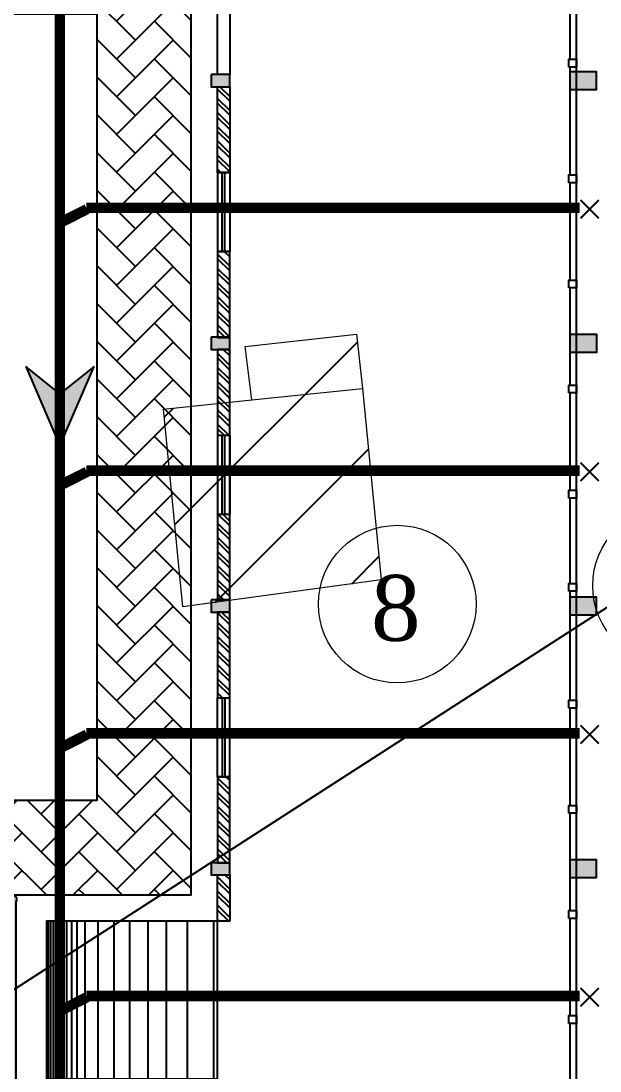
# Model space of a CAD drawing. Header units: metres. Extents: x 407243 to 407851, y 1441715 to 1442241.
# Drawn here: x 407637.15 to 407648.17, y 1441801.09 to 1441821.08 of the extents above; entities that cross this region are included whole.
import ezdxf

# ---------------------------------------------------------------- set-up
doc = ezdxf.new("R2010")
doc.units = ezdxf.units.M
doc.linetypes.add('CENTER', pattern=[50.800000000000004, 31.75, -6.35, 6.35, -6.35])
doc.linetypes.add('HIDDEN', pattern=[9.524999999999999, 6.35, -3.175])
for name, color, linetype in [('3MM', 3, 'Continuous'), ('BRICK WALL', 1, 'Continuous'), ('DIM', 8, 'Continuous'), ('DIM LAYER', 8, 'Continuous'), ('Ele-Line', 8, 'ZIGZAG'), ('FLOW_DIRECTION', 7, 'Continuous'), ('GD NAME', 6, 'CENTER'), ('HATCH', 253, 'Continuous'), ('PIPE', 3, 'Continuous'), ('PROPOSED_ROAD', 11, 'Continuous'), ('RAMP', 1, 'Continuous'), ('RCC WALL', 7, 'Continuous'), ('TXT-2', 7, 'Continuous'), ('y_cor', 252, 'Continuous')]:
    doc.layers.add(name, color=color, linetype=linetype)
doc.layers.add('WALL', color=7, linetype='Continuous', lineweight=20)
doc.styles.add('Bno', font='romantic.ttf', dxfattribs={"height": 2.5})
doc.linetypes.add('ZIGZAG', pattern='A,0.00254,-5.08,[131,ltypeshp.shx,S=5.08,R=0,X=-5.08,Y=0],-10.16,[131,ltypeshp.shx,S=5.08,R=180,X=5.08,Y=0],-5.08', length=20.32254)

# ---------------------------------------------------------------- blocks, each defined once
blk = doc.blocks.new('FLD')
blk.add_hatch(color=3).paths.add_polyline_path([(-0.4199999999999875, -0.5250000000000057), (0, 0), (-0.4199999999999875, 0.5250000000000057), (0.7980000000000019, 0)])
at = {"color": 250}
for p, q in [((0, 0), (-0.4199999999999875, 0.5250000000000057)), ((-0.4199999999999875, 0.5250000000000057), (0.7980000000000019, 0)), ((0.7980000000000019, 0), (-0.4199999999999875, -0.5250000000000057)), ((-0.4199999999999875, -0.5250000000000057), (0, 0))]:
    blk.add_line(p, q, dxfattribs=at)
blk = doc.blocks.new('C3-COLUMN 450X600 CONTINUOUS')
at = {"layer": 'HATCH'}
h = blk.add_hatch(color=256, dxfattribs=at)
h.dxf.hatch_style = 1
h.paths.add_polyline_path([(-175, -250), (175, -250), (175, 250), (-175, 250)])
at = {"layer": 'RCC WALL', "color": 2}
blk.add_lwpolyline([(-175, -250), (175, -250), (175, 250), (-175, 250)], close=True, dxfattribs=at)
blk = doc.blocks.new('A$C72AF7D11')
at = {"color": 3, "flags": 128}
blk.add_lwpolyline([(1499.999999989988, 0), (1499.999999989988, -3.25)], dxfattribs=at)
at = {"color": 0, "flags": 128}
for points in [[(-1499.999999989988, -69.99999983201269), (1499.999999989988, -69.99999983201269)], [(-1499.999999989988, -569.9999998294516), (1499.999999989988, -569.9999998294516)], [(-1499.999999989988, -969.9999999672), (1499.999999989988, -969.9999999672)], [(-1499.999999989988, -1319.999999825784), (1499.999999989988, -1319.999999825784)], [(-1499.999999989988, -1669.99999991717), (1499.999999989988, -1669.99999991717)], [(-1499.999999989988, -1969.999999962165), (1499.999999989988, -1969.999999962165)], [(-1499.999999989988, -2270.000000007305), (1499.999999989988, -2270.000000007305)], [(-1499.999999989988, -2520.000000005995), (1499.999999989988, -2520.000000005995)], [(-1499.999999989988, -2669.999999912106), (1499.999999989988, -2669.999999912106)], [(-1499.999999989988, -2770.000000004744), (1499.999999989988, -2770.000000004744)], [(-1499.999999989988, -2869.999999864551), (1499.999999989988, -2869.999999864551)], [(-1499.999999989988, -2969.999999957246), (1499.999999989988, -2969.999999957246)], [(-1499.999999989988, -3069.999999817053), (1499.999999989988, -3069.999999817053)], [(-1499.999999989988, -3119.999999863299), (1499.999999989988, -3119.999999863299)], [(-1499.999999989988, -3169.999999863299), (1499.999999989988, -3169.999999863299)], [(-1499.999999989988, -3219.999999863299), (1499.999999989988, -3219.999999863299)]]:
    blk.add_lwpolyline(points, dxfattribs=at)
at = {"layer": 'RAMP'}
blk.add_lwpolyline([(-1499.999999989988, 0), (1499.999999989988, 0), (1499.999999989988, -3253.25), (-1499.999999989988, -3253.25)], close=True, dxfattribs=at)
blk = doc.blocks.new('COLUMN 230x350')
at = {"layer": 'HATCH'}
h = blk.add_hatch(color=256, dxfattribs=at)
h.dxf.hatch_style = 1
h.paths.add_polyline_path([(-115.0000000143191, -174.9999999961001), (114.9999999856809, -174.9999999961001), (114.9999999856809, 175.0000000038999), (-115.0000000143191, 175.0000000038999)])
at = {"layer": 'RCC WALL', "color": 2}
blk.add_lwpolyline([(114.9999999856809, -174.9999999961001), (-115.0000000143191, -174.9999999961001), (-115.0000000143191, 175.0000000038999), (114.9999999856809, 175.0000000038999)], close=True, dxfattribs=at)
blk = doc.blocks.new('A$C1A934475')
at = {"const_width": 0.1}
for points in [[(0.5, 0.5), (-0.5, -0.5)], [(-0.5, 0.5), (0.5, -0.5)]]:
    blk.add_lwpolyline(points, dxfattribs=at)
blk = doc.blocks.new('A$C7A43648C')
at = {"layer": 'HATCH'}
h = blk.add_hatch(dxfattribs=at)
h.set_pattern_fill('ANSI32', color=252, scale=0.02, angle=-90.00000000000001, style=0)
h.set_pattern_definition([(315, (1.799999999813735, 0), (0.1347038418160373, 0.1347038418160373), []), (315, (1.799999999813735, -0.0898025999777019), (0.1347038418160373, 0.1347038418160373), [])])
h.paths.add_polyline_path([(-63.51524491078453, -11.282453188207), (-63.7452449107659, -11.282453188207), (-63.74524491030024, -12.16745318844914), (-63.51524491031887, -12.16745318844914)])
h.paths.add_polyline_path([(-63.51524491078453, -9.417452706722543), (-63.74524491082411, -9.417452706722543), (-63.74524491082411, -9.667452706722543), (-63.7452449107659, -11.05245270673186), (-63.51524491078453, -11.05245270673186)])
h.paths.add_polyline_path([(-63.51524491078453, -6.282452706713229), (-63.7452449107659, -6.282452706713229), (-63.7452449107659, -7.917452706722543), (-63.51524491078453, -7.917452706722543)])
h.paths.add_polyline_path([(-63.51524491078453, -4.417452706722543), (-63.7452449107659, -4.417452706722543), (-63.7452449107659, -6.052452706731856), (-63.51524491078453, -6.052452706731856)])
h.paths.add_polyline_path([(-63.51524491078453, -1.282452706713229), (-63.7452449107659, -1.282452706713229), (-63.7452449107659, -2.917452706722543), (-63.51524491078453, -2.917452706722543)])
h.paths.add_polyline_path([(-63.7452449107659, -1.053955509793013), (-63.51524491078453, -1.053955509793013), (-63.51524491078453, 0.5810444902162999), (-63.7452449107659, 0.5810444902162999)])
h.paths.add_polyline_path([(-63.51524491078453, 3.717546811793), (-63.7452449107659, 3.717546811793), (-63.7452449107659, 2.082546811783686), (-63.51524491078453, 2.082546811783686)])
at = {"layer": '3MM', "color": 5}
for p, q in [((-63.74524491082411, 2.082546811783686, 30.02983894109942), (-63.51524491078453, 2.082546811783686, 30.02983894109942)), ((-63.6552449107985, 0.5825468117836863, 30.02983894109942), (-63.6552449107985, 2.082546811783686, 30.02983894109942)), ((-63.60524491081014, 0.5825468117836863, 30.02983894109942), (-63.60524491081014, 2.082546811783686, 30.02983894109942)), ((-63.74524491082411, 0.5825468117836863, 30.02983894109942), (-63.51524491078453, 0.5825468117836863, 30.02983894109942)), ((-63.74524491082411, -2.917452706722543, 30.02983894102666), (-63.51524491078453, -2.917452706722543, 30.02983894102666)), ((-63.6552449107985, -4.417452706722543, 30.02983894102666), (-63.6552449107985, -2.917452706722543, 30.02983894102666)), ((-63.60524491081014, -4.417452706722543, 30.02983894102666), (-63.60524491081014, -2.917452706722543, 30.02983894102666)), ((-63.74524491082411, -4.417452706722543, 30.02983894102666), (-63.51524491078453, -4.417452706722543, 30.02983894102666)), ((-63.7452449107659, -7.917452706722543, 30.0298389411358), (-63.51524491078453, -7.917452706722543, 30.0298389411358)), ((-63.6552449107985, -7.917452706722543, 30.0298389411358), (-63.6552449107985, -9.417452706722543, 30.0298389411358)), ((-63.60524491081014, -7.917452706722543, 30.0298389411358), (-63.60524491081014, -9.417452706722543, 30.0298389411358)), ((-63.7452449107659, -9.417452706722543, 30.0298389411358), (-63.51524491078453, -9.417452706722543, 30.0298389411358))]:
    blk.add_line(p, q, dxfattribs=at)
at = {"layer": '3MM', "color": 5, "elevation": 30.02983894102666}
for points in [[(-63.74524491082411, 2.082546811783686), (-63.74524491082411, 0.5825468117836863)], [(-63.51524491078453, 2.082546811783686), (-63.51524491078453, 0.5825468117836863)], [(-63.74524491082411, -2.917452706722543), (-63.74524491082411, -4.417452706722543)], [(-63.51524491078453, -2.917452706722543), (-63.51524491078453, -4.417452706722543)], [(-63.7452449107659, -9.417452706722543), (-63.7452449107659, -7.917452706722543)], [(-63.51524491078453, -9.417452706722543), (-63.51524491078453, -7.917452706722543)]]:
    blk.add_lwpolyline(points, dxfattribs=at)
at = {"layer": 'BRICK WALL', "elevation": 30.02983894102666}
for points in [[(-63.51524491084274, 6.299781491048634), (-63.51524491084274, 3.947547293268144), (-63.74524491082411, 3.947547293268144), (-63.74524491082411, 6.299781491048634), (-63.51524491066812, 6.299781491048634)], [(-63.51524491078453, 2.082546811783686), (-63.7452449107659, 2.082546811783686), (-63.7452449107659, 3.717546811793), (-63.51524491078453, 3.717546811793), (-63.51524491078453, 2.082546811783686)], [(-63.51524491078453, 0.5810444902162999), (-63.7452449107659, 0.5810444902162999), (-63.7452449107659, -1.053955509793013), (-63.51524491078453, -1.053955509793013), (-63.51524491078453, 0.5810444902162999)], [(-63.51524491078453, -1.282452706713229), (-63.7452449107659, -1.282452706713229), (-63.7452449107659, -6.052452706731856), (-63.51524491078453, -6.052452706731856), (-63.51524491078453, -1.282452706713229)], [(-63.51524491031887, -12.16745318844914), (-63.74524491030024, -12.16745318844914), (-63.7452449107659, -11.282453188207), (-63.51524491078453, -11.282453188207), (-63.51524491031887, -12.16745318844914)]]:
    blk.add_lwpolyline(points, dxfattribs=at)
for points in [[(-63.7452449107659, -7.917452706722543), (-63.51524491078453, -7.917452706722543), (-63.51524491078453, -6.282452706713229), (-63.7452449107659, -6.282452706713229)], [(-63.51524491078453, -9.417452706722543), (-63.7452449107659, -9.417452706722543), (-63.7452449107659, -11.05245270673186), (-63.51524491078453, -11.05245270673186)]]:
    blk.add_lwpolyline(points, close=True, dxfattribs=at)
at = {"layer": 'DIM', "color": 4, "elevation": 30.02983894102666}
for points in [[(-57.06524491071468, 4.090323992539197), (-57.06524491071468, 4.240323992446065), (-56.9152449106914, 4.240323992446065), (-56.9152449106914, 4.090323992539197)], [(-57.06524491071468, 1.887547293212265), (-57.06524491071468, 2.037547293351963), (-56.9152449106914, 2.037547293351963), (-56.9152449106914, 1.887547293212265)], [(-57.06524491071468, -0.1124527067877352), (-57.06524491071468, 0.03754729335196316), (-56.9152449106914, 0.03754729335196316), (-56.9152449106914, -0.1124527067877352)], [(-57.06524491071468, -2.112452706787735), (-57.06524491071468, -1.962452706648037), (-56.9152449106914, -1.962452706648037), (-56.9152449106914, -2.112452706787735)], [(-57.06524491071468, -4.112452706787735), (-57.06524491071468, -3.962452706648037), (-56.9152449106914, -3.962452706648037), (-56.9152449106914, -4.112452706787735)], [(-57.06524491071468, -5.885671426774934), (-57.06524491071468, -5.735671426635236), (-56.9152449106914, -5.735671426635236), (-56.9152449106914, -5.885671426774934)], [(-57.06524491071468, -8.112452706787735), (-57.06524491071468, -7.962452706648037), (-56.9152449106914, -7.962452706648037), (-56.9152449106914, -8.112452706787735)], [(-57.06524491071468, -10.11245270678774), (-57.06524491071468, -9.962452706648037), (-56.9152449106914, -9.962452706648037), (-56.9152449106914, -10.11245270678774)], [(-57.06524491071468, -12.11245270678774), (-57.06524491071468, -11.96245270664804), (-56.9152449106914, -11.96245270664804), (-56.9152449106914, -12.11245270678774)], [(-57.06524491071468, -14.11245270678774), (-57.06524491071468, -13.96245270664804), (-56.9152449106914, -13.96245270664804), (-56.9152449106914, -14.11245270678774)]]:
    blk.add_lwpolyline(points, close=True, dxfattribs=at)
at = {"layer": 'DIM LAYER'}
blk.add_line((-56.9152449106914, -22.80797437182628, 30.02983894109942), (-56.9152449106914, 10.1320156888105, 30.02983894109942), dxfattribs=at)
at = {"layer": 'DIM LAYER', "elevation": 30.02983894102666}
for points in [[(-57.0402449106914, 4.240323992446065), (-57.0402449106914, 5.887547293212265)], [(-57.0402449106914, 2.037547293351963), (-57.0402449106914, 4.090323992539197)], [(-57.0402449106914, 0.03754729335196316), (-57.0402449106914, 1.887547293212265)], [(-57.0402449106914, -1.962452706648037), (-57.0402449106914, -0.1124527067877352)], [(-57.0402449106914, -3.962452706648037), (-57.0402449106914, -2.112452706787735)], [(-57.0402449106914, -5.735671426635236), (-57.0402449106914, -4.112452706787735)], [(-57.0402449106914, -7.962452706648037), (-57.0402449106914, -5.885671426774934)], [(-57.0402449106914, -9.962452706648037), (-57.0402449106914, -8.112452706787735)], [(-57.0402449106914, -11.96245270664804), (-57.0402449106914, -10.11245270678774)], [(-57.0402449106914, -13.96245270664804), (-57.0402449106914, -12.11245270678774)], [(-57.0402449106914, -15.75890752114356), (-57.0402449106914, -14.11245270678774)]]:
    blk.add_lwpolyline(points, dxfattribs=at)
at = {"layer": 'PIPE', "color": 8, "linetype": 'HIDDEN', "ltscale": 0.25, "const_width": 0.2, "flags": 128}
for points, elevation in [([(-66.74524491082411, 8.405274425866082), (-66.74524491082411, -32.03720103949308)], 30.02983894102666), ([(-66.23002991627436, 1.386990896891803), (-66.74524491088232, 1.125522644259036)], 30.02983894102666), ([(-56.85729381459532, 1.41034320415929), (-66.24524491082411, 1.41034320415929)], 60.05967788212609), ([(-56.85729381459532, -3.589656789787114), (-66.24524491082411, -3.589656789787114)], 60.05967788212609), ([(-56.85729381459532, -8.589656783733517), (-66.24524491082411, -8.589656783733517)], 60.05967788212609), ([(-56.85729381459532, -13.58965677767992), (-66.24524491082411, -13.58965677767992)], 60.05967788212609)]:
    blk.add_lwpolyline(points, dxfattribs=dict(at, elevation=elevation))
at = {"layer": 'PIPE', "color": 8, "linetype": 'HIDDEN', "lineweight": 20, "ltscale": 0.25, "const_width": 0.2, "elevation": 30.02983894102666, "flags": 128}
for points in [[(-66.23002991627436, -3.613009103108197), (-66.74524491088232, -3.874477355740964)], [(-66.23002991627436, -8.613009103108197), (-66.74524491088232, -8.874477355740964)], [(-66.23002991627436, -13.6130091031082), (-66.74524491088232, -13.87447735574096)]]:
    blk.add_lwpolyline(points, dxfattribs=at)
at = {"layer": 'WALL'}
for centre in [(-55.10921149200294, -5.780793796991929, 30.02983894102666), (-60.32728458050406, -6.131292632082477)]:
    blk.add_circle(centre, 1.50000000002164, dxfattribs=at)
at = {"layer": 'DIM', "xscale": -0.001, "yscale": 0.001, "zscale": 0.001, "rotation": 270}
for p in [(-56.7902449106914, 3.832547293277457, 30.02983894102666), (-56.7897094481159, -1.167452706722543, 30.02983894102666), (-56.7902449106914, -6.167452706722543, 30.02983894102666), (-56.7902449106914, -11.16745270672254, 30.02983894102666)]:
    blk.add_blockref('C3-COLUMN 450X600 CONTINUOUS', p, dxfattribs=at)
at = {"layer": 'FLOW_DIRECTION', "linetype": 'Continuous', "lineweight": -3, "xscale": -1.237284573351927, "yscale": 1.237284573351927, "zscale": 1.237284573351892, "rotation": 90}
blk.add_blockref('FLD', (-66.74524491088232, -2.129747704369947, 30.02983894109942), dxfattribs=at)
at = {"layer": 'GD NAME', "xscale": -0.001, "yscale": 0.001, "zscale": 0.001, "rotation": 270}
for p in [(-63.6902449108311, 3.832547293277457, 30.02983894109942), (-63.6902449108311, -1.167452706722543, 30.02983894109942), (-63.6902449108311, -6.167452706722543, 30.02983894109942), (-63.6902449108311, -11.16745270672254, 30.02983894109942)]:
    blk.add_blockref('COLUMN 230x350', p, dxfattribs=at)
at = {"layer": 'RAMP', "color": 252, "xscale": -0.001, "yscale": 0.001, "zscale": 0.001, "rotation": 270}
blk.add_blockref('A$C72AF7D11', (-63.74524491082411, -13.66745318821631, 30.02983894102666), dxfattribs=at)
at = {"layer": 'y_cor', "xscale": -0.35, "yscale": 0.35, "zscale": 0.35, "rotation": 180}
for p in [(-56.66713471192634, 1.387000824324787, 30.02983894109942), (-56.66713471192634, -3.612999169621617, 30.02983894109942), (-56.66713471192634, -8.61299916356802, 30.02983894109942), (-56.66713471192634, -13.61299915751442, 30.02983894109942)]:
    blk.add_blockref('A$C1A934475', p, dxfattribs=at)
at = {"layer": 'TXT-2', "style": 'Bno'}
blk.add_text('8', height=1.250000000018033, dxfattribs=at).set_placement((-60.82728458050406, -6.829517484176904))

msp = doc.modelspace()

# ---------------------------------------------------------------- hatches: boundary and pattern name
at = {"layer": 'HATCH'}
h = msp.add_hatch(color=253, dxfattribs=at)
h.dxf.hatch_style = 1
edge = h.paths.add_edge_path()
edge.add_arc((407627.7019341716, 1441844.301389379), 7.5, 90, 180)
edge.add_line((407620.2019341716, 1441844.301389379), (407620.2019341716, 1441777.81747117))
edge.add_arc((407616.7019341717, 1441777.81747117), 3.499999999941792, -89.99999999904719, 0, ccw=False)
edge.add_line((407616.7019341717, 1441774.31747117), (407525.9462647066, 1441774.317471169))
edge.add_line((407525.9462647066, 1441774.317471169), (407525.6918207356, 1441770.31747117))
edge.add_line((407525.6918207356, 1441770.31747117), (407702.4519562653, 1441770.31747117))
edge.add_arc((407702.4519562653, 1441777.81747117), 7.5, 270, 360)
edge.add_line((407709.9519562653, 1441777.81747117), (407709.9519562653, 1441843.19974728))
edge.add_line((407709.9519562653, 1441843.19974728), (407705.9519562648, 1441843.19974728))
edge.add_line((407705.9519562648, 1441843.19974728), (407705.9519562648, 1441777.81747117))
edge.add_arc((407702.4519562648, 1441777.81747117), 3.5, -90, 0, ccw=False)
edge.add_line((407702.4519562648, 1441774.31747117), (407653.2644562648, 1441774.31747117))
edge.add_arc((407653.2644562648, 1441777.31747117), 3, 180, 270, ccw=False)
edge.add_line((407650.2644562648, 1441777.31747117), (407650.2644562648, 1441782.643924111))
edge.add_line((407650.2644562648, 1441782.643924111), (407646.2644562648, 1441782.643924111))
edge.add_line((407646.2644562648, 1441782.643924111), (407646.2644562648, 1441777.31747117))
edge.add_arc((407643.2644562648, 1441777.31747117), 3, -90, 0, ccw=False)
edge.add_line((407643.2644562648, 1441774.31747117), (407627.7019341715, 1441774.31747117))
edge.add_arc((407627.7019341713, 1441777.81747117), 3.5, 259.98556258642793, 270.00000000381146, ccw=False)
edge.add_arc((407627.7019341715, 1441777.817471169), 3.499999999806474, 179.9999999961885, 259.9855625820117, ccw=False)
edge.add_line((407624.2019341716, 1441777.81747117), (407624.2019341716, 1441799.054445294))
edge.add_arc((407627.7019341716, 1441799.054445294), 3.5, 90, 180, ccw=False)
edge.add_line((407627.7019341716, 1441802.554445294), (407632.8387062651, 1441802.554445294))
edge.add_line((407632.8387062651, 1441802.554445294), (407632.8387062651, 1441806.554445294))
edge.add_line((407632.8387062651, 1441806.554445294), (407627.7019341716, 1441806.554445294))
edge.add_arc((407627.7019341716, 1441810.054445294), 3.5, 180, 270, ccw=False)
edge.add_line((407624.2019341716, 1441810.054445294), (407624.2019341716, 1441826.062598018))
edge.add_arc((407627.7019341715, 1441826.062598018), 3.499999999941792, 115.27897233343529, 180, ccw=False)
edge.add_arc((407627.7019341715, 1441826.062598018), 3.499999999999395, 89.99999999714129, 115.27897233257369, ccw=False)
edge.add_line((407627.7019341717, 1441829.562598018), (407632.8387062651, 1441829.562598018))
edge.add_line((407632.8387062651, 1441829.562598018), (407632.8387062651, 1441833.562598018))
edge.add_line((407632.8387062651, 1441833.562598018), (407627.7019341715, 1441833.562598018))
edge.add_arc((407627.7019341715, 1441837.062598018), 3.5, 241.8181722682478, 270, ccw=False)
edge.add_arc((407627.7019341716, 1441837.062598018), 3.500000000016395, 180, 241.81817226740782, ccw=False)
edge.add_line((407624.2019341716, 1441837.062598018), (407624.2019341716, 1441844.301389379))
edge.add_arc((407627.7019341716, 1441844.301389379), 3.5, 90, 180, ccw=False)
edge.add_line((407627.7019341716, 1441847.801389379), (407663.6119562649, 1441847.801389379))
edge.add_arc((407663.6119562649, 1441844.301389379), 3.5, 0, 90, ccw=False)
edge.add_line((407667.1119562649, 1441844.301389379), (407667.1119562649, 1441832.571389379))
edge.add_line((407667.1119562649, 1441832.571389379), (407671.1119562649, 1441832.571389379))
edge.add_line((407671.1119562649, 1441832.571389379), (407671.1119562649, 1441844.301389379))
edge.add_arc((407674.6119562649, 1441844.301389379), 3.5, 90, 180, ccw=False)
edge.add_line((407674.6119562649, 1441847.801389379), (407675.4887062649, 1441847.801389379))
edge.add_line((407675.4887062649, 1441847.801389379), (407675.4887062649, 1441851.801389379))
edge.add_line((407675.4887062649, 1441851.801389379), (407627.6216316062, 1441851.801389379))
h = msp.add_hatch(color=256, dxfattribs=at)
h.dxf.hatch_style = 1
edge = h.paths.add_edge_path()
edge.add_spline(control_points=[(407720.5896286353, 1441770.373267121), (407655.6236926689, 1441770.373267121), (407590.6577567024, 1441770.373267121), (407525.691820736, 1441770.373267121), (407525.776635393, 1441771.706600454), (407525.86145005, 1441773.039933787), (407525.9462647067, 1441774.373267121), (407556.3148285594, 1441774.373267121), (407586.6833924121, 1441774.373267121), (407617.0519562649, 1441774.373267121), (407619.1022087965, 1441774.373267121), (407620.5519562648, 1441775.823014589), (407620.5519562648, 1441777.87326712), (407620.5519562648, 1441799.864933787), (407620.5519562648, 1441821.856600453), (407620.5519562648, 1441843.84826712), (407620.5519562648, 1441848.241665402), (407623.6585579826, 1441851.34826712), (407628.0519562647, 1441851.34826712), (407643.8642062648, 1441851.34826712), (407659.6764562649, 1441851.34826712), (407675.4887062651, 1441851.34826712), (407675.4887062651, 1441850.014933787), (407675.4887062651, 1441848.681600453), (407675.4887062649, 1441847.34826712), (407672.0064562649, 1441847.34826712), (407668.5242062648, 1441847.34826712), (407665.0419562649, 1441847.34826712), (407662.9917037331, 1441847.34826712), (407661.5419562648, 1441845.898519652), (407661.5419562649, 1441843.848267121), (407661.5419562649, 1441839.247110297), (407661.5419562649, 1441834.645953473), (407661.5419562648, 1441830.04479665), (407660.2086229314, 1441830.04479665), (407658.8752895981, 1441830.04479665), (407657.5419562649, 1441830.04479665), (407657.5419562649, 1441834.645953473), (407657.5419562649, 1441839.247110297), (407657.5419562649, 1441843.84826712), (407657.5419562649, 1441845.898519652), (407656.0922087965, 1441847.34826712), (407654.041956265, 1441847.34826712), (407645.3786229317, 1441847.34826712), (407636.7152895983, 1441847.34826712), (407628.0519562648, 1441847.34826712), (407626.0017037331, 1441847.34826712), (407624.5519562648, 1441845.898519652), (407624.5519562648, 1441843.848267121), (407624.5519562648, 1441831.879285759), (407624.5519562648, 1441819.910304397), (407624.5519562648, 1441807.941323035), (407624.5519562647, 1441805.891070504), (407626.0017037331, 1441804.441323036), (407628.0519562647, 1441804.441323035), (407631.055289598, 1441804.441323035), (407634.0586229314, 1441804.441323035), (407637.0619562648, 1441804.441323035), (407637.0619562648, 1441803.107989702), (407637.0619562648, 1441801.774656368), (407637.0619562649, 1441800.441323035), (407634.0586229315, 1441800.441323035), (407631.0552895982, 1441800.441323035), (407628.0519562649, 1441800.441323036), (407626.0017037333, 1441800.441323036), (407624.5519562649, 1441798.991575568), (407624.5519562648, 1441796.941323035), (407624.5519562648, 1441790.585304397), (407624.5519562648, 1441784.229285759), (407624.5519562647, 1441777.873267121), (407624.5519562647, 1441775.823014589), (407626.0017037331, 1441774.373267121), (407628.0519562647, 1441774.373267121), (407633.722789598, 1441774.373267121), (407639.3936229313, 1441774.373267121), (407645.0644562648, 1441774.373267121), (407647.1147087965, 1441774.373267121), (407648.5644562648, 1441775.823014589), (407648.5644562647, 1441777.873267121), (407648.5644562647, 1441779.092445365), (407648.5644562647, 1441780.311623609), (407648.5644562647, 1441781.530801852), (407649.9180427596, 1441781.530801852), (407651.21086977, 1441781.530801852), (407652.5644562647, 1441781.530801852), (407652.5644562647, 1441780.311623609), (407652.5644562647, 1441779.092445365), (407652.5644562647, 1441777.873267121), (407652.5644562647, 1441775.823014589), (407654.0142037331, 1441774.373267121), (407656.0644562648, 1441774.373267121), (407671.8936229315, 1441774.373267121), (407687.7227895982, 1441774.373267121), (407703.5519562649, 1441774.373267121), (407705.6022087966, 1441774.373267121), (407707.0519562649, 1441775.823014589), (407707.0519562649, 1441777.873267121), (407707.0519562649, 1441799.667359157), (407707.0519562649, 1441821.461451194), (407707.0519562649, 1441843.255543231), (407708.3852895983, 1441843.255543231), (407709.7186229318, 1441843.255543231), (407711.0519562653, 1441843.255543231), (407711.0519562653, 1441821.461570248), (407711.0519562653, 1441799.667597265), (407711.0519562653, 1441777.873624282), (407711.0519562652, 1441775.82337175), (407712.5017037336, 1441774.373624282), (407714.5519562652, 1441774.373624282), (407716.5645137219, 1441774.373624282), (407718.5770711786, 1441774.373624282), (407720.5896286353, 1441774.373624282), (407720.5896286353, 1441773.040171895), (407720.5896286353, 1441771.706719508), (407720.5896286353, 1441770.373267121)], knot_values=[0, 0, 0, 0, 1, 1, 1, 2, 2, 2, 3, 3, 3, 4.570796326778265, 4.570796326778265, 4.570796326778265, 5.570796326778265, 5.570796326778265, 5.570796326778265, 7.141592653573163, 7.141592653573163, 7.141592653573163, 8.141592653573163, 8.141592653573163, 8.141592653573163, 9.141592653573163, 9.141592653573163, 9.141592653573163, 10.14159265357316, 10.14159265357316, 10.14159265357316, 11.71238898036806, 11.71238898036806, 11.71238898036806, 12.71238898036806, 12.71238898036806, 12.71238898036806, 13.71238898036806, 13.71238898036806, 13.71238898036806, 14.71238898036806, 14.71238898036806, 14.71238898036806, 16.28318530716295, 16.28318530716295, 16.28318530716295, 17.28318530716295, 17.28318530716295, 17.28318530716295, 18.85398163395785, 18.85398163395785, 18.85398163395785, 19.85398163395785, 19.85398163395785, 19.85398163395785, 21.42477796075275, 21.42477796075275, 21.42477796075275, 22.42477796075275, 22.42477796075275, 22.42477796075275, 23.42477796075275, 23.42477796075275, 23.42477796075275, 24.42477796075275, 24.42477796075275, 24.42477796075275, 25.99557428754764, 25.99557428754764, 25.99557428754764, 26.99557428754764, 26.99557428754764, 26.99557428754764, 28.56637061434254, 28.56637061434254, 28.56637061434254, 29.56637061434254, 29.56637061434254, 29.56637061434254, 31.13716694113744, 31.13716694113744, 31.13716694113744, 32.13716694113744, 32.13716694113744, 32.13716694113744, 33.13716694113744, 33.13716694113744, 33.13716694113744, 34.13716694113744, 34.13716694113744, 34.13716694113744, 35.70796326793234, 35.70796326793234, 35.70796326793234, 36.70796326793234, 36.70796326793234, 36.70796326793234, 38.27875959472723, 38.27875959472723, 38.27875959472723, 39.27875959472723, 39.27875959472723, 39.27875959472723, 40.27875959472723, 40.27875959472723, 40.27875959472723, 41.27875959472723, 41.27875959472723, 41.27875959472723, 42.84955592152212, 42.84955592152212, 42.84955592152212, 43.84955592152212, 43.84955592152212, 43.84955592152212, 44.84955592152212, 44.84955592152212, 44.84955592152212, 44.84955592152212], weights=[1, 1, 1, 1, 1, 1, 1, 1, 1, 1, 0.8047378541282848, 0.8047378541282848, 1, 1, 1, 0.9999999999999999, 0.8047378541243649, 0.8047378541243649, 1, 1, 1, 1, 1, 1, 1, 1, 1, 1, 0.804737854124365, 0.804737854124365, 1, 1, 1, 1, 1, 1, 1, 1, 1, 1, 0.804737854124365, 0.804737854124365, 1, 1, 1, 1, 0.804737854124365, 0.804737854124365, 1, 1, 1, 1, 0.804737854124365, 0.804737854124365, 1, 1, 1, 1, 1, 1, 1, 1, 1, 0.9999999999999999, 0.8047378541243649, 0.8047378541243649, 1, 1, 1, 0.9999999999999999, 0.8047378541243649, 0.8047378541243649, 1, 1, 1, 0.9999999999999999, 0.8047378541243649, 0.8047378541243649, 1, 1, 1, 1, 1, 1, 1, 1, 1, 1, 0.8047378541243649, 0.8047378541243649, 0.9999999999999999, 1, 1, 1, 0.8047378541243649, 0.8047378541243649, 0.9999999999999999, 1, 1, 1, 1, 1, 1, 1, 1, 1, 0.804737854124365, 0.804737854124365, 1, 1, 1, 1, 1, 1, 1], degree=3, periodic=0)
h = msp.add_hatch(color=253, dxfattribs=at)
h.dxf.hatch_style = 1
edge = h.paths.add_edge_path()
edge.add_line((407623.6619562649, 1441844.479747281), (407623.6619562649, 1441802.81747117))
edge.add_arc((407620.1619562648, 1441802.81747117), 3.500000000116415, -78.06784334806008, 0, ccw=False)
edge.add_line((407620.8855929224, 1441799.393095316), (407620.8855929224, 1441795.241847023))
edge.add_arc((407620.1619562648, 1441791.81747117), 3.49999999997615, 0, 78.06784334806008, ccw=False)
edge.add_line((407623.6619562649, 1441791.81747117), (407623.661956265, 1441777.81747117))
edge.add_arc((407620.161956265, 1441777.81747117), 3.5, 269.99999999809427, 359.99999999618854, ccw=False)
edge.add_line((407620.1619562649, 1441774.31747117), (407525.9462647066, 1441774.317471169))
edge.add_line((407525.9462647066, 1441774.317471169), (407525.6918207356, 1441770.31747117))
edge.add_line((407525.6918207356, 1441770.31747117), (407702.4519562653, 1441770.31747117))
edge.add_arc((407702.4519562653, 1441777.81747117), 7.5, 270, 360)
edge.add_line((407709.9519562653, 1441777.81747117), (407709.9519562653, 1441843.19974728))
edge.add_line((407709.9519562653, 1441843.19974728), (407705.9519562648, 1441843.19974728))
edge.add_line((407705.9519562648, 1441843.19974728), (407705.9519562648, 1441777.81747117))
edge.add_arc((407702.4519562648, 1441777.81747117), 3.5, -90, 0, ccw=False)
edge.add_line((407702.4519562648, 1441774.31747117), (407631.1619562649, 1441774.31747117))
edge.add_arc((407631.1619562649, 1441777.81747117), 3.5, 180, 270, ccw=False)
edge.add_line((407627.6619562649, 1441777.81747117), (407627.661956265, 1441844.67974728))
h = msp.add_hatch(color=256, dxfattribs=at)
h.dxf.hatch_style = 1
edge = h.paths.add_edge_path()
edge.add_line((407623.6619562649, 1441844.479747281), (407623.6619562649, 1441802.81747117))
edge.add_arc((407620.1619562648, 1441802.81747117), 3.500000000116415, -78.06784334806008, 0, ccw=False)
edge.add_line((407620.8855929224, 1441799.393095316), (407620.8855929224, 1441795.241847023))
edge.add_arc((407620.1619562648, 1441791.81747117), 3.49999999997615, 0, 78.06784334806008, ccw=False)
edge.add_line((407623.6619562649, 1441791.81747117), (407623.661956265, 1441777.81747117))
edge.add_arc((407620.161956265, 1441777.81747117), 3.5, 269.99999999809427, 359.99999999618854, ccw=False)
edge.add_line((407620.1619562649, 1441774.31747117), (407525.9462647066, 1441774.317471169))
edge.add_line((407525.9462647066, 1441774.317471169), (407525.6918207356, 1441770.31747117))
edge.add_line((407525.6918207356, 1441770.31747117), (407702.4519562653, 1441770.31747117))
edge.add_arc((407702.4519562653, 1441777.81747117), 7.5, 270, 360)
edge.add_line((407709.9519562653, 1441777.81747117), (407709.9519562653, 1441843.19974728))
edge.add_line((407709.9519562653, 1441843.19974728), (407705.9519562648, 1441843.19974728))
edge.add_line((407705.9519562648, 1441843.19974728), (407705.9519562648, 1441777.81747117))
edge.add_arc((407702.4519562648, 1441777.81747117), 3.5, -90, 0, ccw=False)
edge.add_line((407702.4519562648, 1441774.31747117), (407631.1619562649, 1441774.31747117))
edge.add_arc((407631.1619562649, 1441777.81747117), 3.5, 180, 270, ccw=False)
edge.add_line((407627.6619562649, 1441777.81747117), (407627.661956265, 1441844.67974728))
h = msp.add_hatch(color=253, dxfattribs=at)
h.dxf.hatch_style = 1
edge = h.paths.add_edge_path()
edge.add_line((407619.0919873449, 1441774.31747117), (407525.9462647066, 1441774.317471169))
edge.add_line((407525.9462647066, 1441774.317471169), (407525.6918207356, 1441770.31747117))
edge.add_line((407525.6918207356, 1441770.31747117), (407702.4519562653, 1441770.31747117))
edge.add_arc((407702.4519562653, 1441777.81747117), 7.5, 270, 360)
edge.add_line((407709.9519562653, 1441777.81747117), (407709.9519562653, 1441843.19974728))
edge.add_line((407709.9519562653, 1441843.19974728), (407705.9519562648, 1441843.19974728))
edge.add_line((407705.9519562648, 1441843.19974728), (407705.9519562648, 1441777.81747117))
edge.add_arc((407702.4519562648, 1441777.81747117), 3.5, -90, 0, ccw=False)
edge.add_line((407702.4519562648, 1441774.31747117), (407653.2644562648, 1441774.31747117))
edge.add_arc((407653.2644562648, 1441777.31747117), 3, 180, 270, ccw=False)
edge.add_line((407650.2644562648, 1441777.31747117), (407650.2644562648, 1441777.815005901))
edge.add_line((407650.2644562648, 1441777.815005901), (407646.2644562648, 1441777.815005901))
edge.add_line((407646.2644562648, 1441777.815005901), (407646.2644562648, 1441777.31747117))
edge.add_arc((407643.2644562648, 1441777.31747117), 3, -90, 0, ccw=False)
edge.add_line((407643.2644562648, 1441774.31747117), (407630.0919562651, 1441774.31747117))
edge.add_arc((407630.0919562651, 1441777.81747117), 3.5, 180, 270, ccw=False)
h = msp.add_hatch(dxfattribs=at)
h.set_pattern_fill('AR-HBONE', color=256, scale=0.005)
h.set_pattern_definition([(45, (0, 0), (0, 0.7184204896855323), [1.524, -0.508]), (135, (0.35921, 0.35921), (7.105427357601002e-17, 0.7184204896855323), [1.524, -0.508])])
h.paths.add_polyline_path([(407636.5869951745, 1441827.170791912), (407638.5919562651, 1441827.170791912), (407638.5919562652, 1441823.012156648), (407624.5519562648, 1441823.012156648), (407624.5519562648, 1441821.212156648), (407635.2619562648, 1441821.212156648), (407638.5919562648, 1441821.212156648), (407638.5919562648, 1441806.241323035), (407635.261956265, 1441806.241323035), (407635.261956265, 1441804.441323035), (407640.3919562648, 1441804.441323035), (407640.3919562648, 1441821.212156648), (407640.3919562648, 1441827.170791912), (407643.3919562648, 1441827.170791912), (407661.5419562649, 1441827.170791912), (407661.5419562649, 1441828.970791912), (407643.3919562648, 1441828.970791912), (407643.3919562648, 1441842.280791913), (407641.5919562647, 1441842.280791913), (407641.5919562647, 1441828.970791912), (407636.5869951745, 1441828.970791912)])
at = {"layer": 'y_cor'}
h = msp.add_hatch(dxfattribs=at)
h.set_pattern_fill('ANSI31', color=256, scale=0.5)
h.set_pattern_definition([(45, (55.5, 0), (-1.122532015133644, 1.122532015133644), [])])
h.paths.add_polyline_path([(407641.4188207256, 1441814.88299576), (407643.5333815724, 1441815.114645119), (407643.648067207, 1441814.079858085), (407644.0057608698, 1441810.442386265), (407640.2327214623, 1441809.926116345), (407639.8610834266, 1441813.688830149), (407641.5421331038, 1441813.863094266)])
h.paths.add_polyline_path([(407641.5421331038, 1441813.863094266), (407643.648067207, 1441814.079858085)], flags=17)

# ---------------------------------------------------------------- linework, layer by layer
at = {"layer": 'DIM', "flags": 128}
msp.add_lwpolyline([(407637.0619562653, 1441823.012156648), (407624.5519562648, 1441823.012156648), (407624.5519562648, 1441821.212156648), (407635.2619562648, 1441821.212156648), (407638.5919562648, 1441821.212156648), (407638.5919562648, 1441806.241323035), (407635.261956265, 1441806.241323035), (407635.261956265, 1441804.441323035), (407640.3919562648, 1441804.441323035), (407640.3919562648, 1441821.212156648)], dxfattribs=at)
at = {"layer": 'Ele-Line', "color": 34, "linetype": 'ZIGZAG', "ltscale": 0.2, "flags": 128}
msp.add_lwpolyline([(407560.8456506667, 1441753.237226749), (407608.5472385454, 1441784.296673603), (407649.1551214528, 1441810.462080532), (407693.712011383, 1441821.941888272), (407731.0799290918, 1441830.655213879), (407769.6233894817, 1441832.103293693)], dxfattribs=at)
at = {"layer": 'PROPOSED_ROAD'}
msp.add_rational_spline([(407720.5896286353, 1441770.373267121), (407655.6236926689, 1441770.373267121), (407590.6577567024, 1441770.373267121), (407525.691820736, 1441770.373267121), (407525.776635393, 1441771.706600454), (407525.86145005, 1441773.039933787), (407525.9462647067, 1441774.373267121), (407556.3148285594, 1441774.373267121), (407586.6833924121, 1441774.373267121), (407617.0519562649, 1441774.373267121), (407619.1022087965, 1441774.373267121), (407620.5519562648, 1441775.823014589), (407620.5519562648, 1441777.87326712), (407620.5519562648, 1441799.864933787), (407620.5519562648, 1441821.856600453), (407620.5519562648, 1441843.84826712), (407620.5519562648, 1441848.241665402), (407623.6585579826, 1441851.34826712), (407628.0519562647, 1441851.34826712), (407643.8642062648, 1441851.34826712), (407659.6764562649, 1441851.34826712), (407675.4887062651, 1441851.34826712), (407675.4887062651, 1441850.014933787), (407675.4887062651, 1441848.681600453), (407675.4887062649, 1441847.34826712), (407672.0064562649, 1441847.34826712), (407668.5242062648, 1441847.34826712), (407665.0419562649, 1441847.34826712), (407662.9917037331, 1441847.34826712), (407661.5419562648, 1441845.898519652), (407661.5419562649, 1441843.848267121), (407661.5419562649, 1441839.247110297), (407661.5419562649, 1441834.645953473), (407661.5419562648, 1441830.04479665), (407660.2086229314, 1441830.04479665), (407658.8752895981, 1441830.04479665), (407657.5419562649, 1441830.04479665), (407657.5419562649, 1441834.645953473), (407657.5419562649, 1441839.247110297), (407657.5419562649, 1441843.84826712), (407657.5419562649, 1441845.898519652), (407656.0922087965, 1441847.34826712), (407654.041956265, 1441847.34826712), (407645.3786229317, 1441847.34826712), (407636.7152895983, 1441847.34826712), (407628.0519562648, 1441847.34826712), (407626.0017037331, 1441847.34826712), (407624.5519562648, 1441845.898519652), (407624.5519562648, 1441843.848267121), (407624.5519562648, 1441831.879285759), (407624.5519562648, 1441819.910304397), (407624.5519562648, 1441807.941323035), (407624.5519562647, 1441805.891070504), (407626.0017037331, 1441804.441323036), (407628.0519562647, 1441804.441323035), (407631.055289598, 1441804.441323035), (407634.0586229314, 1441804.441323035), (407637.0619562648, 1441804.441323035), (407637.0619562648, 1441803.107989702), (407637.0619562648, 1441801.774656368), (407637.0619562649, 1441800.441323035), (407634.0586229315, 1441800.441323035), (407631.0552895982, 1441800.441323035), (407628.0519562649, 1441800.441323036), (407626.0017037333, 1441800.441323036), (407624.5519562649, 1441798.991575568), (407624.5519562648, 1441796.941323035), (407624.5519562648, 1441790.585304397), (407624.5519562648, 1441784.229285759), (407624.5519562647, 1441777.873267121), (407624.5519562647, 1441775.823014589), (407626.0017037331, 1441774.373267121), (407628.0519562647, 1441774.373267121), (407633.722789598, 1441774.373267121), (407639.3936229313, 1441774.373267121), (407645.0644562648, 1441774.373267121), (407647.1147087965, 1441774.373267121), (407648.5644562648, 1441775.823014589), (407648.5644562647, 1441777.873267121), (407648.5644562647, 1441779.092445365), (407648.5644562647, 1441780.311623609), (407648.5644562647, 1441781.530801852), (407649.9180427596, 1441781.530801852, 1.483024114190865e-05), (407651.21086977, 1441781.530801852), (407652.5644562647, 1441781.530801852), (407652.5644562647, 1441780.311623609), (407652.5644562647, 1441779.092445365), (407652.5644562647, 1441777.873267121), (407652.5644562647, 1441775.823014589), (407654.0142037331, 1441774.373267121), (407656.0644562648, 1441774.373267121), (407671.8936229315, 1441774.373267121), (407687.7227895982, 1441774.373267121), (407703.5519562649, 1441774.373267121), (407705.6022087966, 1441774.373267121), (407707.0519562649, 1441775.823014589), (407707.0519562649, 1441777.873267121), (407707.0519562649, 1441799.667359157), (407707.0519562649, 1441821.461451194), (407707.0519562649, 1441843.255543231), (407708.3852895983, 1441843.255543231), (407709.7186229318, 1441843.255543231), (407711.0519562653, 1441843.255543231), (407711.0519562653, 1441821.461570248), (407711.0519562653, 1441799.667597265), (407711.0519562653, 1441777.873624282), (407711.0519562652, 1441775.82337175), (407712.5017037336, 1441774.373624282), (407714.5519562652, 1441774.373624282), (407716.5645137219, 1441774.373624282), (407718.5770711786, 1441774.373624282), (407720.5896286353, 1441774.373624282), (407720.5896286353, 1441773.040171895), (407720.5896286353, 1441771.706719508), (407720.5896286353, 1441770.373267121)], [1, 1, 1, 1, 1, 1, 1, 1, 1, 1, 0.8047378541282848, 0.8047378541282848, 1, 1, 1, 0.9999999999999999, 0.8047378541243649, 0.8047378541243649, 1, 1, 1, 1, 1, 1, 1, 1, 1, 1, 0.804737854124365, 0.804737854124365, 1, 1, 1, 1, 1, 1, 1, 1, 1, 1, 0.804737854124365, 0.804737854124365, 1, 1, 1, 1, 0.804737854124365, 0.804737854124365, 1, 1, 1, 1, 0.804737854124365, 0.804737854124365, 1, 1, 1, 1, 1, 1, 1, 1, 1, 0.9999999999999999, 0.8047378541243649, 0.8047378541243649, 1, 1, 1, 0.9999999999999999, 0.8047378541243649, 0.8047378541243649, 1, 1, 1, 0.9999999999999999, 0.8047378541243649, 0.8047378541243649, 1, 1, 1, 1, 1, 1, 1, 1, 1, 1, 0.8047378541243649, 0.8047378541243649, 0.9999999999999999, 1, 1, 1, 0.8047378541243649, 0.8047378541243649, 0.9999999999999999, 1, 1, 1, 1, 1, 1, 1, 1, 1, 0.804737854124365, 0.804737854124365, 1, 1, 1, 1, 1, 1, 1], degree=3, knots=[0, 0, 0, 0, 1, 1, 1, 2, 2, 2, 3, 3, 3, 4.570796326778265, 4.570796326778265, 4.570796326778265, 5.570796326778265, 5.570796326778265, 5.570796326778265, 7.141592653573163, 7.141592653573163, 7.141592653573163, 8.141592653573163, 8.141592653573163, 8.141592653573163, 9.141592653573163, 9.141592653573163, 9.141592653573163, 10.14159265357316, 10.14159265357316, 10.14159265357316, 11.71238898036806, 11.71238898036806, 11.71238898036806, 12.71238898036806, 12.71238898036806, 12.71238898036806, 13.71238898036806, 13.71238898036806, 13.71238898036806, 14.71238898036806, 14.71238898036806, 14.71238898036806, 16.28318530716295, 16.28318530716295, 16.28318530716295, 17.28318530716295, 17.28318530716295, 17.28318530716295, 18.85398163395785, 18.85398163395785, 18.85398163395785, 19.85398163395785, 19.85398163395785, 19.85398163395785, 21.42477796075275, 21.42477796075275, 21.42477796075275, 22.42477796075275, 22.42477796075275, 22.42477796075275, 23.42477796075275, 23.42477796075275, 23.42477796075275, 24.42477796075275, 24.42477796075275, 24.42477796075275, 25.99557428754764, 25.99557428754764, 25.99557428754764, 26.99557428754764, 26.99557428754764, 26.99557428754764, 28.56637061434254, 28.56637061434254, 28.56637061434254, 29.56637061434254, 29.56637061434254, 29.56637061434254, 31.13716694113744, 31.13716694113744, 31.13716694113744, 32.13716694113744, 32.13716694113744, 32.13716694113744, 33.13716694113744, 33.13716694113744, 33.13716694113744, 34.13716694113744, 34.13716694113744, 34.13716694113744, 35.70796326793234, 35.70796326793234, 35.70796326793234, 36.70796326793234, 36.70796326793234, 36.70796326793234, 38.27875959472723, 38.27875959472723, 38.27875959472723, 39.27875959472723, 39.27875959472723, 39.27875959472723, 40.27875959472723, 40.27875959472723, 40.27875959472723, 41.27875959472723, 41.27875959472723, 41.27875959472723, 42.84955592152212, 42.84955592152212, 42.84955592152212, 43.84955592152212, 43.84955592152212, 43.84955592152212, 44.84955592152212, 44.84955592152212, 44.84955592152212, 44.84955592152212], dxfattribs=at)
at = {"layer": 'y_cor', "lineweight": 0}
for points in [[(407641.4188207256, 1441814.88299576, 15.273), (407643.5333815724, 1441815.114645119, 15.505), (407643.648067207, 1441814.079858085, 15.243), (407644.0057608698, 1441810.442386265, 15.279), (407640.2327214623, 1441809.926116345, 15.486), (407639.8610834266, 1441813.688830149, 15.14900000000001), (407641.5421331038, 1441813.863094266, 15.229), (407641.4188207256, 1441814.88299576, 15.273)], [(407641.5421331038, 1441813.863094266, 15.229), (407643.648067207, 1441814.079858085, 15.243)]]:
    msp.add_polyline3d(points, dxfattribs=at)

# ---------------------------------------------------------------- block references
at = {"ltscale": 0.5}
msp.add_blockref('A$C7A43648C', (407704.6372011757, 1441816.108776224, -30.02983894102666), dxfattribs=at)

doc.saveas('drawing.dxf')
